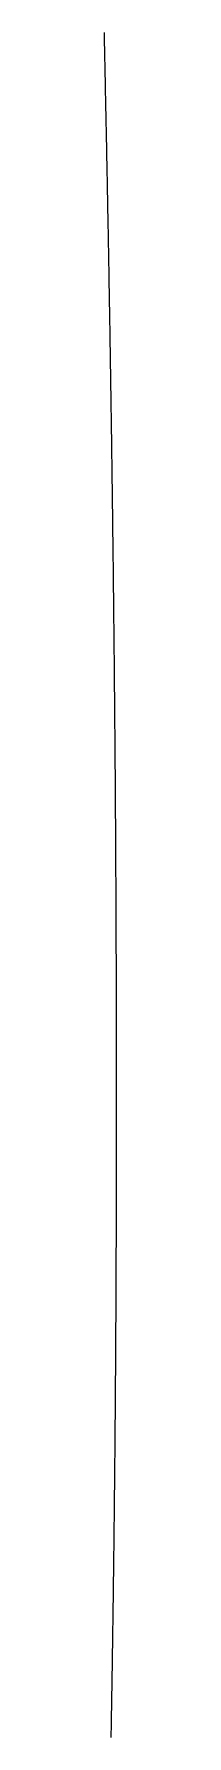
# Model space of a CAD drawing. Header units: millimetres. Extents: x 88 to 97873, y 32 to 55088.
# Drawn here: x 49184.87 to 49184.95, y 5175.93 to 5186.05 of the extents above; entities that cross this region are included whole.
import ezdxf

# ---------------------------------------------------------------- set-up
doc = ezdxf.new("R2010")
doc.units = ezdxf.units.MM
doc.header["$LTSCALE"] = 0.3

msp = doc.modelspace()

# ---------------------------------------------------------------- linework, layer by layer
for p, q in [((49184.874, 5186.042), (49184.874, 5186.06)), ((49184.874, 5186.024), (49184.874, 5186.042)), ((49184.875, 5186.005), (49184.874, 5186.024)), ((49184.875, 5185.987), (49184.875, 5186.005)), ((49184.876, 5185.969), (49184.875, 5185.987)), ((49184.876, 5185.95), (49184.876, 5185.969)), ((49184.876, 5185.932), (49184.876, 5185.95)), ((49184.877, 5185.913), (49184.876, 5185.932)), ((49184.877, 5185.895), (49184.877, 5185.913)), ((49184.878, 5185.877), (49184.877, 5185.895)), ((49184.878, 5185.858), (49184.878, 5185.877)), ((49184.878, 5185.84), (49184.878, 5185.858)), ((49184.879, 5185.822), (49184.878, 5185.84)), ((49184.879, 5185.803), (49184.879, 5185.822)), ((49184.88, 5185.785), (49184.879, 5185.803)), ((49184.88, 5185.766), (49184.88, 5185.785)), ((49184.88, 5185.748), (49184.88, 5185.766)), ((49184.881, 5185.73), (49184.88, 5185.748)), ((49184.881, 5185.711), (49184.881, 5185.73)), ((49184.881, 5185.693), (49184.881, 5185.711)), ((49184.882, 5185.674), (49184.881, 5185.693)), ((49184.882, 5185.656), (49184.882, 5185.674)), ((49184.883, 5185.638), (49184.882, 5185.656)), ((49184.883, 5185.619), (49184.883, 5185.638)), ((49184.883, 5185.601), (49184.883, 5185.619)), ((49184.884, 5185.582), (49184.883, 5185.601)), ((49184.884, 5185.564), (49184.884, 5185.582)), ((49184.885, 5185.546), (49184.884, 5185.564)), ((49184.885, 5185.527), (49184.885, 5185.546)), ((49184.885, 5185.509), (49184.885, 5185.527)), ((49184.886, 5185.49), (49184.885, 5185.509)), ((49184.886, 5185.472), (49184.886, 5185.49)), ((49184.886, 5185.453), (49184.886, 5185.472)), ((49184.887, 5185.435), (49184.886, 5185.453)), ((49184.887, 5185.417), (49184.887, 5185.435)), ((49184.888, 5185.398), (49184.887, 5185.417)), ((49184.888, 5185.38), (49184.888, 5185.398)), ((49184.888, 5185.361), (49184.888, 5185.38)), ((49184.889, 5185.343), (49184.888, 5185.361)), ((49184.889, 5185.325), (49184.889, 5185.343)), ((49184.889, 5185.306), (49184.889, 5185.325)), ((49184.89, 5185.288), (49184.889, 5185.306)), ((49184.89, 5185.269), (49184.89, 5185.288)), ((49184.89, 5185.251), (49184.89, 5185.269)), ((49184.891, 5185.232), (49184.89, 5185.251)), ((49184.891, 5185.214), (49184.891, 5185.232)), ((49184.892, 5185.195), (49184.891, 5185.214)), ((49184.892, 5185.177), (49184.892, 5185.195)), ((49184.892, 5185.159), (49184.892, 5185.177)), ((49184.893, 5185.14), (49184.892, 5185.159)), ((49184.893, 5185.122), (49184.893, 5185.14)), ((49184.893, 5185.103), (49184.893, 5185.122)), ((49184.894, 5185.085), (49184.893, 5185.103)), ((49184.894, 5185.066), (49184.894, 5185.085)), ((49184.894, 5185.048), (49184.894, 5185.066)), ((49184.895, 5185.029), (49184.894, 5185.048)), ((49184.895, 5185.011), (49184.895, 5185.029)), ((49184.895, 5184.993), (49184.895, 5185.011)), ((49184.896, 5184.974), (49184.895, 5184.993)), ((49184.896, 5184.956), (49184.896, 5184.974)), ((49184.896, 5184.937), (49184.896, 5184.956)), ((49184.897, 5184.919), (49184.896, 5184.937)), ((49184.897, 5184.9), (49184.897, 5184.919)), ((49184.898, 5184.882), (49184.897, 5184.9)), ((49184.898, 5184.863), (49184.898, 5184.882)), ((49184.898, 5184.845), (49184.898, 5184.863)), ((49184.899, 5184.826), (49184.898, 5184.845)), ((49184.899, 5184.808), (49184.899, 5184.826)), ((49184.899, 5184.789), (49184.899, 5184.808)), ((49184.9, 5184.771), (49184.899, 5184.789)), ((49184.9, 5184.753), (49184.9, 5184.771)), ((49184.9, 5184.734), (49184.9, 5184.753)), ((49184.901, 5184.716), (49184.9, 5184.734)), ((49184.901, 5184.697), (49184.901, 5184.716)), ((49184.901, 5184.679), (49184.901, 5184.697)), ((49184.902, 5184.66), (49184.901, 5184.679)), ((49184.902, 5184.642), (49184.902, 5184.66)), ((49184.902, 5184.623), (49184.902, 5184.642)), ((49184.902, 5184.605), (49184.902, 5184.623)), ((49184.903, 5184.586), (49184.902, 5184.605)), ((49184.903, 5184.568), (49184.903, 5184.586)), ((49184.903, 5184.549), (49184.903, 5184.568)), ((49184.904, 5184.531), (49184.903, 5184.549)), ((49184.904, 5184.512), (49184.904, 5184.531)), ((49184.904, 5184.494), (49184.904, 5184.512)), ((49184.905, 5184.475), (49184.904, 5184.494)), ((49184.905, 5184.457), (49184.905, 5184.475)), ((49184.905, 5184.438), (49184.905, 5184.457)), ((49184.906, 5184.42), (49184.905, 5184.438)), ((49184.906, 5184.401), (49184.906, 5184.42)), ((49184.906, 5184.383), (49184.906, 5184.401)), ((49184.907, 5184.365), (49184.906, 5184.383)), ((49184.907, 5184.346), (49184.907, 5184.365)), ((49184.907, 5184.328), (49184.907, 5184.346)), ((49184.908, 5184.309), (49184.907, 5184.328)), ((49184.908, 5184.291), (49184.908, 5184.309)), ((49184.908, 5184.272), (49184.908, 5184.291)), ((49184.908, 5184.254), (49184.908, 5184.272)), ((49184.909, 5184.235), (49184.908, 5184.254)), ((49184.909, 5184.217), (49184.909, 5184.235)), ((49184.909, 5184.198), (49184.909, 5184.217)), ((49184.91, 5184.18), (49184.909, 5184.198)), ((49184.91, 5184.161), (49184.91, 5184.18)), ((49184.91, 5184.143), (49184.91, 5184.161)), ((49184.911, 5184.124), (49184.91, 5184.143)), ((49184.911, 5184.106), (49184.911, 5184.124)), ((49184.911, 5184.087), (49184.911, 5184.106)), ((49184.911, 5184.069), (49184.911, 5184.087)), ((49184.912, 5184.05), (49184.911, 5184.069)), ((49184.912, 5184.032), (49184.912, 5184.05)), ((49184.912, 5184.013), (49184.912, 5184.032)), ((49184.913, 5183.995), (49184.912, 5184.013)), ((49184.913, 5183.976), (49184.913, 5183.995)), ((49184.913, 5183.958), (49184.913, 5183.976)), ((49184.913, 5183.939), (49184.913, 5183.958)), ((49184.914, 5183.921), (49184.913, 5183.939)), ((49184.914, 5183.902), (49184.914, 5183.921)), ((49184.914, 5183.884), (49184.914, 5183.902)), ((49184.915, 5183.865), (49184.914, 5183.884)), ((49184.915, 5183.847), (49184.915, 5183.865)), ((49184.915, 5183.828), (49184.915, 5183.847)), ((49184.915, 5183.81), (49184.915, 5183.828)), ((49184.916, 5183.791), (49184.915, 5183.81)), ((49184.916, 5183.773), (49184.916, 5183.791)), ((49184.916, 5183.754), (49184.916, 5183.773)), ((49184.916, 5183.736), (49184.916, 5183.754)), ((49184.917, 5183.717), (49184.916, 5183.736)), ((49184.917, 5183.699), (49184.917, 5183.717)), ((49184.917, 5183.68), (49184.917, 5183.699)), ((49184.918, 5183.662), (49184.917, 5183.68)), ((49184.918, 5183.643), (49184.918, 5183.662)), ((49184.918, 5183.625), (49184.918, 5183.643)), ((49184.918, 5183.606), (49184.918, 5183.625)), ((49184.919, 5183.588), (49184.918, 5183.606)), ((49184.919, 5183.569), (49184.919, 5183.588)), ((49184.919, 5183.551), (49184.919, 5183.569)), ((49184.919, 5183.533), (49184.919, 5183.551)), ((49184.92, 5183.514), (49184.919, 5183.533)), ((49184.92, 5183.496), (49184.92, 5183.514)), ((49184.92, 5183.477), (49184.92, 5183.496)), ((49184.92, 5183.459), (49184.92, 5183.477)), ((49184.921, 5183.44), (49184.92, 5183.459)), ((49184.921, 5183.422), (49184.921, 5183.44)), ((49184.921, 5183.403), (49184.921, 5183.422)), ((49184.921, 5183.385), (49184.921, 5183.403)), ((49184.922, 5183.366), (49184.921, 5183.385)), ((49184.922, 5183.348), (49184.922, 5183.366)), ((49184.922, 5183.329), (49184.922, 5183.348)), ((49184.922, 5183.311), (49184.922, 5183.329)), ((49184.923, 5183.292), (49184.922, 5183.311)), ((49184.923, 5183.274), (49184.923, 5183.292)), ((49184.923, 5183.255), (49184.923, 5183.274)), ((49184.923, 5183.237), (49184.923, 5183.255)), ((49184.924, 5183.218), (49184.923, 5183.237)), ((49184.924, 5183.2), (49184.924, 5183.218)), ((49184.924, 5183.181), (49184.924, 5183.2)), ((49184.924, 5183.163), (49184.924, 5183.181)), ((49184.925, 5183.144), (49184.924, 5183.163)), ((49184.925, 5183.126), (49184.925, 5183.144)), ((49184.925, 5183.107), (49184.925, 5183.126)), ((49184.925, 5183.089), (49184.925, 5183.107)), ((49184.925, 5183.07), (49184.925, 5183.089)), ((49184.926, 5183.052), (49184.925, 5183.07)), ((49184.926, 5183.034), (49184.926, 5183.052)), ((49184.926, 5183.015), (49184.926, 5183.034)), ((49184.926, 5182.997), (49184.926, 5183.015)), ((49184.927, 5182.978), (49184.926, 5182.997)), ((49184.927, 5182.96), (49184.927, 5182.978)), ((49184.927, 5182.941), (49184.927, 5182.96)), ((49184.927, 5182.923), (49184.927, 5182.941)), ((49184.928, 5182.904), (49184.927, 5182.923)), ((49184.928, 5182.886), (49184.928, 5182.904)), ((49184.928, 5182.867), (49184.928, 5182.886)), ((49184.928, 5182.849), (49184.928, 5182.867)), ((49184.928, 5182.83), (49184.928, 5182.849)), ((49184.929, 5182.812), (49184.928, 5182.83)), ((49184.929, 5182.793), (49184.929, 5182.812)), ((49184.929, 5182.775), (49184.929, 5182.793)), ((49184.929, 5182.757), (49184.929, 5182.775)), ((49184.929, 5182.738), (49184.929, 5182.757)), ((49184.93, 5182.72), (49184.929, 5182.738)), ((49184.93, 5182.701), (49184.93, 5182.72)), ((49184.93, 5182.683), (49184.93, 5182.701)), ((49184.93, 5182.664), (49184.93, 5182.683)), ((49184.93, 5182.646), (49184.93, 5182.664)), ((49184.931, 5182.627), (49184.93, 5182.646)), ((49184.931, 5182.609), (49184.931, 5182.627)), ((49184.931, 5182.59), (49184.931, 5182.609)), ((49184.931, 5182.572), (49184.931, 5182.59)), ((49184.931, 5182.554), (49184.931, 5182.572)), ((49184.932, 5182.535), (49184.931, 5182.554)), ((49184.932, 5182.517), (49184.932, 5182.535)), ((49184.932, 5182.498), (49184.932, 5182.517)), ((49184.932, 5182.48), (49184.932, 5182.498)), ((49184.932, 5182.461), (49184.932, 5182.48)), ((49184.933, 5182.443), (49184.932, 5182.461)), ((49184.933, 5182.424), (49184.933, 5182.443)), ((49184.933, 5182.406), (49184.933, 5182.424)), ((49184.933, 5182.388), (49184.933, 5182.406)), ((49184.933, 5182.369), (49184.933, 5182.388)), ((49184.934, 5182.351), (49184.933, 5182.369)), ((49184.934, 5182.332), (49184.934, 5182.351)), ((49184.934, 5182.314), (49184.934, 5182.332)), ((49184.934, 5182.295), (49184.934, 5182.314)), ((49184.934, 5182.277), (49184.934, 5182.295)), ((49184.934, 5182.259), (49184.934, 5182.277)), ((49184.935, 5182.24), (49184.934, 5182.259)), ((49184.935, 5182.222), (49184.935, 5182.24)), ((49184.935, 5182.203), (49184.935, 5182.222)), ((49184.935, 5182.185), (49184.935, 5182.203)), ((49184.935, 5182.167), (49184.935, 5182.185)), ((49184.935, 5182.148), (49184.935, 5182.167)), ((49184.936, 5182.13), (49184.935, 5182.148)), ((49184.936, 5182.111), (49184.936, 5182.13)), ((49184.936, 5182.093), (49184.936, 5182.111)), ((49184.936, 5182.074), (49184.936, 5182.093)), ((49184.936, 5182.056), (49184.936, 5182.074)), ((49184.936, 5182.038), (49184.936, 5182.056)), ((49184.937, 5182.019), (49184.936, 5182.038)), ((49184.937, 5182.001), (49184.937, 5182.019)), ((49184.937, 5181.982), (49184.937, 5182.001)), ((49184.937, 5181.964), (49184.937, 5181.982)), ((49184.937, 5181.946), (49184.937, 5181.964)), ((49184.937, 5181.927), (49184.937, 5181.946)), ((49184.938, 5181.909), (49184.937, 5181.927)), ((49184.938, 5181.89), (49184.938, 5181.909)), ((49184.938, 5181.872), (49184.938, 5181.89)), ((49184.938, 5181.854), (49184.938, 5181.872)), ((49184.938, 5181.835), (49184.938, 5181.854)), ((49184.938, 5181.817), (49184.938, 5181.835)), ((49184.938, 5181.799), (49184.938, 5181.817)), ((49184.939, 5181.78), (49184.938, 5181.799)), ((49184.939, 5181.762), (49184.939, 5181.78)), ((49184.939, 5181.743), (49184.939, 5181.762)), ((49184.939, 5181.725), (49184.939, 5181.743)), ((49184.939, 5181.707), (49184.939, 5181.725)), ((49184.939, 5181.688), (49184.939, 5181.707)), ((49184.94, 5181.67), (49184.939, 5181.688)), ((49184.94, 5181.652), (49184.94, 5181.67)), ((49184.94, 5181.633), (49184.94, 5181.652)), ((49184.94, 5181.615), (49184.94, 5181.633)), ((49184.94, 5181.597), (49184.94, 5181.615)), ((49184.94, 5181.578), (49184.94, 5181.597)), ((49184.94, 5181.56), (49184.94, 5181.578)), ((49184.94, 5181.542), (49184.94, 5181.56)), ((49184.941, 5181.523), (49184.94, 5181.542)), ((49184.941, 5181.505), (49184.941, 5181.523)), ((49184.941, 5181.486), (49184.941, 5181.505)), ((49184.941, 5181.468), (49184.941, 5181.486)), ((49184.941, 5181.45), (49184.941, 5181.468)), ((49184.941, 5181.431), (49184.941, 5181.45)), ((49184.941, 5181.413), (49184.941, 5181.431)), ((49184.941, 5181.395), (49184.941, 5181.413)), ((49184.942, 5181.376), (49184.941, 5181.395)), ((49184.942, 5181.358), (49184.942, 5181.376)), ((49184.942, 5181.34), (49184.942, 5181.358)), ((49184.942, 5181.322), (49184.942, 5181.34)), ((49184.942, 5181.303), (49184.942, 5181.322)), ((49184.942, 5181.285), (49184.942, 5181.303)), ((49184.942, 5181.267), (49184.942, 5181.285)), ((49184.942, 5181.248), (49184.942, 5181.267)), ((49184.942, 5181.23), (49184.942, 5181.248)), ((49184.943, 5181.212), (49184.942, 5181.23)), ((49184.943, 5181.193), (49184.943, 5181.212)), ((49184.943, 5181.175), (49184.943, 5181.193)), ((49184.943, 5181.157), (49184.943, 5181.175)), ((49184.943, 5181.138), (49184.943, 5181.157)), ((49184.943, 5181.12), (49184.943, 5181.138)), ((49184.943, 5181.102), (49184.943, 5181.12)), ((49184.943, 5181.084), (49184.943, 5181.102)), ((49184.943, 5181.065), (49184.943, 5181.084)), ((49184.943, 5181.047), (49184.943, 5181.065)), ((49184.944, 5181.029), (49184.943, 5181.047)), ((49184.944, 5181.011), (49184.944, 5181.029)), ((49184.944, 5180.992), (49184.944, 5181.011)), ((49184.944, 5180.974), (49184.944, 5180.992)), ((49184.944, 5180.956), (49184.944, 5180.974)), ((49184.944, 5180.937), (49184.944, 5180.956)), ((49184.944, 5180.919), (49184.944, 5180.937)), ((49184.944, 5180.901), (49184.944, 5180.919)), ((49184.944, 5180.883), (49184.944, 5180.901)), ((49184.944, 5180.864), (49184.944, 5180.883)), ((49184.944, 5180.846), (49184.944, 5180.864)), ((49184.945, 5180.828), (49184.944, 5180.846)), ((49184.945, 5180.81), (49184.945, 5180.828)), ((49184.945, 5180.791), (49184.945, 5180.81)), ((49184.945, 5180.773), (49184.945, 5180.791)), ((49184.945, 5180.755), (49184.945, 5180.773)), ((49184.945, 5180.737), (49184.945, 5180.755)), ((49184.945, 5180.719), (49184.945, 5180.737)), ((49184.945, 5180.7), (49184.945, 5180.719)), ((49184.945, 5180.682), (49184.945, 5180.7)), ((49184.945, 5180.664), (49184.945, 5180.682)), ((49184.945, 5180.646), (49184.945, 5180.664)), ((49184.945, 5180.627), (49184.945, 5180.646)), ((49184.945, 5180.609), (49184.945, 5180.627)), ((49184.945, 5180.591), (49184.945, 5180.609)), ((49184.946, 5180.573), (49184.945, 5180.591)), ((49184.946, 5180.555), (49184.946, 5180.573)), ((49184.946, 5180.536), (49184.946, 5180.555)), ((49184.946, 5180.518), (49184.946, 5180.536)), ((49184.946, 5180.5), (49184.946, 5180.518)), ((49184.946, 5180.482), (49184.946, 5180.5)), ((49184.946, 5180.464), (49184.946, 5180.482)), ((49184.946, 5180.446), (49184.946, 5180.464)), ((49184.946, 5180.427), (49184.946, 5180.446)), ((49184.946, 5180.409), (49184.946, 5180.427)), ((49184.946, 5180.391), (49184.946, 5180.409)), ((49184.946, 5180.373), (49184.946, 5180.391)), ((49184.946, 5180.355), (49184.946, 5180.373)), ((49184.946, 5180.337), (49184.946, 5180.355)), ((49184.946, 5180.318), (49184.946, 5180.337)), ((49184.946, 5180.3), (49184.946, 5180.318)), ((49184.946, 5180.282), (49184.946, 5180.3)), ((49184.946, 5180.264), (49184.946, 5180.282)), ((49184.946, 5180.246), (49184.946, 5180.264)), ((49184.947, 5180.228), (49184.946, 5180.246)), ((49184.947, 5180.21), (49184.947, 5180.228)), ((49184.947, 5180.191), (49184.947, 5180.21)), ((49184.947, 5180.173), (49184.947, 5180.191)), ((49184.947, 5180.155), (49184.947, 5180.173)), ((49184.947, 5180.137), (49184.947, 5180.155)), ((49184.947, 5180.119), (49184.947, 5180.137)), ((49184.947, 5180.101), (49184.947, 5180.119)), ((49184.947, 5180.083), (49184.947, 5180.101)), ((49184.947, 5180.065), (49184.947, 5180.083)), ((49184.947, 5180.047), (49184.947, 5180.065)), ((49184.947, 5180.028), (49184.947, 5180.047)), ((49184.947, 5180.01), (49184.947, 5180.028)), ((49184.947, 5179.992), (49184.947, 5180.01)), ((49184.947, 5179.974), (49184.947, 5179.992)), ((49184.947, 5179.956), (49184.947, 5179.974)), ((49184.947, 5179.938), (49184.947, 5179.956)), ((49184.947, 5179.92), (49184.947, 5179.938)), ((49184.947, 5179.902), (49184.947, 5179.92)), ((49184.947, 5179.884), (49184.947, 5179.902)), ((49184.947, 5179.866), (49184.947, 5179.884)), ((49184.947, 5179.848), (49184.947, 5179.866)), ((49184.947, 5179.83), (49184.947, 5179.848)), ((49184.947, 5179.812), (49184.947, 5179.83)), ((49184.947, 5179.794), (49184.947, 5179.812)), ((49184.947, 5179.776), (49184.947, 5179.794)), ((49184.947, 5179.758), (49184.947, 5179.776)), ((49184.947, 5179.74), (49184.947, 5179.758)), ((49184.947, 5179.722), (49184.947, 5179.74)), ((49184.947, 5179.703), (49184.947, 5179.722)), ((49184.947, 5179.685), (49184.947, 5179.703)), ((49184.947, 5179.667), (49184.947, 5179.685)), ((49184.947, 5179.649), (49184.947, 5179.667)), ((49184.947, 5179.631), (49184.947, 5179.649)), ((49184.947, 5179.613), (49184.947, 5179.631)), ((49184.947, 5179.595), (49184.947, 5179.613)), ((49184.947, 5179.577), (49184.947, 5179.595)), ((49184.947, 5179.559), (49184.947, 5179.577)), ((49184.947, 5179.542), (49184.947, 5179.559)), ((49184.947, 5179.524), (49184.947, 5179.542)), ((49184.947, 5179.506), (49184.947, 5179.524)), ((49184.947, 5179.488), (49184.947, 5179.506)), ((49184.947, 5179.47), (49184.947, 5179.488)), ((49184.947, 5179.452), (49184.947, 5179.47)), ((49184.947, 5179.434), (49184.947, 5179.452)), ((49184.947, 5179.416), (49184.947, 5179.434)), ((49184.947, 5179.398), (49184.947, 5179.416)), ((49184.947, 5179.38), (49184.947, 5179.398)), ((49184.947, 5179.362), (49184.947, 5179.38)), ((49184.947, 5179.344), (49184.947, 5179.362)), ((49184.947, 5179.326), (49184.947, 5179.344)), ((49184.947, 5179.308), (49184.947, 5179.326)), ((49184.947, 5179.29), (49184.947, 5179.308)), ((49184.947, 5179.272), (49184.947, 5179.29)), ((49184.947, 5179.254), (49184.947, 5179.272)), ((49184.947, 5179.236), (49184.947, 5179.254)), ((49184.947, 5179.219), (49184.947, 5179.236)), ((49184.947, 5179.201), (49184.947, 5179.219)), ((49184.947, 5179.183), (49184.947, 5179.201)), ((49184.946, 5179.165), (49184.947, 5179.183)), ((49184.946, 5179.147), (49184.946, 5179.165)), ((49184.946, 5179.129), (49184.946, 5179.147)), ((49184.946, 5179.111), (49184.946, 5179.129)), ((49184.946, 5179.093), (49184.946, 5179.111)), ((49184.946, 5179.076), (49184.946, 5179.093)), ((49184.946, 5179.058), (49184.946, 5179.076)), ((49184.946, 5179.04), (49184.946, 5179.058)), ((49184.946, 5179.022), (49184.946, 5179.04)), ((49184.946, 5179.004), (49184.946, 5179.022)), ((49184.946, 5178.986), (49184.946, 5179.004)), ((49184.946, 5178.968), (49184.946, 5178.986)), ((49184.946, 5178.951), (49184.946, 5178.968)), ((49184.946, 5178.933), (49184.946, 5178.951)), ((49184.946, 5178.915), (49184.946, 5178.933)), ((49184.946, 5178.897), (49184.946, 5178.915)), ((49184.946, 5178.879), (49184.946, 5178.897)), ((49184.945, 5178.826), (49184.946, 5178.844)), ((49184.945, 5178.808), (49184.945, 5178.826)), ((49184.945, 5178.79), (49184.945, 5178.808)), ((49184.945, 5178.773), (49184.945, 5178.79)), ((49184.946, 5178.862), (49184.946, 5178.879)), ((49184.946, 5178.844), (49184.946, 5178.862)), ((49184.945, 5178.755), (49184.945, 5178.773)), ((49184.945, 5178.737), (49184.945, 5178.755)), ((49184.945, 5178.719), (49184.945, 5178.737)), ((49184.945, 5178.702), (49184.945, 5178.719)), ((49184.945, 5178.684), (49184.945, 5178.702)), ((49184.944, 5178.577), (49184.945, 5178.595)), ((49184.945, 5178.666), (49184.945, 5178.684)), ((49184.945, 5178.648), (49184.945, 5178.666)), ((49184.945, 5178.631), (49184.945, 5178.648)), ((49184.945, 5178.613), (49184.945, 5178.631)), ((49184.945, 5178.595), (49184.945, 5178.613)), ((49184.944, 5178.56), (49184.944, 5178.577)), ((49184.944, 5178.542), (49184.944, 5178.56)), ((49184.944, 5178.524), (49184.944, 5178.542)), ((49184.944, 5178.507), (49184.944, 5178.524)), ((49184.944, 5178.489), (49184.944, 5178.507)), ((49184.944, 5178.471), (49184.944, 5178.489)), ((49184.943, 5178.383), (49184.944, 5178.4)), ((49184.944, 5178.453), (49184.944, 5178.471)), ((49184.944, 5178.436), (49184.944, 5178.453)), ((49184.944, 5178.418), (49184.944, 5178.436)), ((49184.944, 5178.4), (49184.944, 5178.418)), ((49184.943, 5178.365), (49184.943, 5178.383)), ((49184.943, 5178.347), (49184.943, 5178.365)), ((49184.943, 5178.33), (49184.943, 5178.347)), ((49184.943, 5178.312), (49184.943, 5178.33)), ((49184.943, 5178.295), (49184.943, 5178.312)), ((49184.943, 5178.277), (49184.943, 5178.295)), ((49184.942, 5178.224), (49184.943, 5178.242)), ((49184.942, 5178.206), (49184.942, 5178.224)), ((49184.942, 5178.189), (49184.942, 5178.206)), ((49184.942, 5178.171), (49184.942, 5178.189)), ((49184.943, 5178.259), (49184.943, 5178.277)), ((49184.943, 5178.242), (49184.943, 5178.259)), ((49184.941, 5178.066), (49184.942, 5178.083)), ((49184.942, 5178.154), (49184.942, 5178.171)), ((49184.942, 5178.136), (49184.942, 5178.154)), ((49184.942, 5178.119), (49184.942, 5178.136)), ((49184.942, 5178.101), (49184.942, 5178.119)), ((49184.942, 5178.083), (49184.942, 5178.101)), ((49184.941, 5178.048), (49184.941, 5178.066)), ((49184.941, 5178.031), (49184.941, 5178.048)), ((49184.941, 5178.013), (49184.941, 5178.031)), ((49184.941, 5177.996), (49184.941, 5178.013)), ((49184.941, 5177.978), (49184.941, 5177.996)), ((49184.94, 5177.926), (49184.941, 5177.943)), ((49184.94, 5177.908), (49184.94, 5177.926)), ((49184.94, 5177.891), (49184.94, 5177.908)), ((49184.94, 5177.873), (49184.94, 5177.891)), ((49184.941, 5177.961), (49184.941, 5177.978)), ((49184.941, 5177.943), (49184.941, 5177.961)), ((49184.939, 5177.803), (49184.94, 5177.821)), ((49184.939, 5177.786), (49184.939, 5177.803)), ((49184.939, 5177.768), (49184.939, 5177.786)), ((49184.94, 5177.856), (49184.94, 5177.873)), ((49184.94, 5177.838), (49184.94, 5177.856)), ((49184.94, 5177.821), (49184.94, 5177.838)), ((49184.938, 5177.699), (49184.939, 5177.716)), ((49184.938, 5177.681), (49184.938, 5177.699)), ((49184.938, 5177.664), (49184.938, 5177.681)), ((49184.939, 5177.751), (49184.939, 5177.768)), ((49184.939, 5177.733), (49184.939, 5177.751)), ((49184.939, 5177.716), (49184.939, 5177.733)), ((49184.937, 5177.577), (49184.938, 5177.594)), ((49184.937, 5177.559), (49184.937, 5177.577)), ((49184.938, 5177.646), (49184.938, 5177.664)), ((49184.938, 5177.629), (49184.938, 5177.646)), ((49184.938, 5177.611), (49184.938, 5177.629)), ((49184.938, 5177.594), (49184.938, 5177.611)), ((49184.936, 5177.472), (49184.937, 5177.49)), ((49184.937, 5177.542), (49184.937, 5177.559)), ((49184.937, 5177.525), (49184.937, 5177.542)), ((49184.937, 5177.507), (49184.937, 5177.525)), ((49184.937, 5177.49), (49184.937, 5177.507)), ((49184.935, 5177.386), (49184.936, 5177.403)), ((49184.935, 5177.369), (49184.935, 5177.386)), ((49184.936, 5177.455), (49184.936, 5177.472)), ((49184.936, 5177.438), (49184.936, 5177.455)), ((49184.936, 5177.42), (49184.936, 5177.438)), ((49184.936, 5177.403), (49184.936, 5177.42)), ((49184.934, 5177.282), (49184.935, 5177.299)), ((49184.934, 5177.265), (49184.934, 5177.282)), ((49184.935, 5177.351), (49184.935, 5177.369)), ((49184.935, 5177.334), (49184.935, 5177.351)), ((49184.935, 5177.317), (49184.935, 5177.334)), ((49184.935, 5177.299), (49184.935, 5177.317)), ((49184.933, 5177.196), (49184.934, 5177.213)), ((49184.933, 5177.179), (49184.933, 5177.196)), ((49184.933, 5177.161), (49184.933, 5177.179)), ((49184.934, 5177.248), (49184.934, 5177.265)), ((49184.934, 5177.23), (49184.934, 5177.248)), ((49184.934, 5177.213), (49184.934, 5177.23)), ((49184.932, 5177.11), (49184.933, 5177.127)), ((49184.932, 5177.092), (49184.932, 5177.11)), ((49184.932, 5177.075), (49184.932, 5177.092)), ((49184.932, 5177.058), (49184.932, 5177.075)), ((49184.933, 5177.144), (49184.933, 5177.161)), ((49184.933, 5177.127), (49184.933, 5177.144)), ((49184.931, 5177.024), (49184.932, 5177.041)), ((49184.931, 5177.007), (49184.931, 5177.024)), ((49184.931, 5176.989), (49184.931, 5177.007)), ((49184.931, 5176.972), (49184.931, 5176.989)), ((49184.931, 5176.955), (49184.931, 5176.972)), ((49184.932, 5177.041), (49184.932, 5177.058)), ((49184.929, 5176.869), (49184.93, 5176.887)), ((49184.929, 5176.852), (49184.929, 5176.869)), ((49184.93, 5176.938), (49184.931, 5176.955)), ((49184.93, 5176.921), (49184.93, 5176.938)), ((49184.93, 5176.904), (49184.93, 5176.921)), ((49184.93, 5176.887), (49184.93, 5176.904)), ((49184.928, 5176.784), (49184.929, 5176.801)), ((49184.928, 5176.767), (49184.928, 5176.784)), ((49184.928, 5176.75), (49184.928, 5176.767)), ((49184.929, 5176.835), (49184.929, 5176.852)), ((49184.929, 5176.818), (49184.929, 5176.835)), ((49184.929, 5176.801), (49184.929, 5176.818)), ((49184.926, 5176.648), (49184.927, 5176.665)), ((49184.927, 5176.716), (49184.928, 5176.733)), ((49184.927, 5176.699), (49184.927, 5176.716)), ((49184.927, 5176.682), (49184.927, 5176.699)), ((49184.927, 5176.665), (49184.927, 5176.682)), ((49184.928, 5176.733), (49184.928, 5176.75)), ((49184.925, 5176.58), (49184.926, 5176.597)), ((49184.925, 5176.563), (49184.925, 5176.58)), ((49184.925, 5176.546), (49184.925, 5176.563)), ((49184.926, 5176.631), (49184.926, 5176.648)), ((49184.926, 5176.614), (49184.926, 5176.631)), ((49184.926, 5176.597), (49184.926, 5176.614)), ((49184.924, 5176.512), (49184.925, 5176.529)), ((49184.924, 5176.495), (49184.924, 5176.512)), ((49184.924, 5176.478), (49184.924, 5176.495)), ((49184.924, 5176.461), (49184.924, 5176.478)), ((49184.925, 5176.529), (49184.925, 5176.546)), ((49184.922, 5176.376), (49184.923, 5176.393)), ((49184.922, 5176.36), (49184.922, 5176.376)), ((49184.923, 5176.444), (49184.924, 5176.461)), ((49184.923, 5176.427), (49184.923, 5176.444)), ((49184.923, 5176.41), (49184.923, 5176.427)), ((49184.923, 5176.393), (49184.923, 5176.41)), ((49184.921, 5176.309), (49184.922, 5176.326)), ((49184.921, 5176.292), (49184.921, 5176.309)), ((49184.921, 5176.275), (49184.921, 5176.292)), ((49184.921, 5176.258), (49184.921, 5176.275)), ((49184.922, 5176.343), (49184.922, 5176.36)), ((49184.922, 5176.326), (49184.922, 5176.343)), ((49184.919, 5176.191), (49184.92, 5176.208)), ((49184.919, 5176.174), (49184.919, 5176.191)), ((49184.919, 5176.158), (49184.919, 5176.174)), ((49184.919, 5176.141), (49184.919, 5176.158)), ((49184.92, 5176.242), (49184.921, 5176.258)), ((49184.92, 5176.225), (49184.92, 5176.242)), ((49184.92, 5176.208), (49184.92, 5176.225)), ((49184.917, 5176.074), (49184.918, 5176.09)), ((49184.917, 5176.057), (49184.917, 5176.074)), ((49184.917, 5176.04), (49184.917, 5176.057)), ((49184.918, 5176.124), (49184.919, 5176.141)), ((49184.918, 5176.107), (49184.918, 5176.124)), ((49184.918, 5176.09), (49184.918, 5176.107)), ((49184.915, 5175.957), (49184.916, 5175.973)), ((49184.915, 5175.94), (49184.915, 5175.957)), ((49184.916, 5176.007), (49184.917, 5176.024)), ((49184.916, 5175.99), (49184.916, 5176.007)), ((49184.916, 5175.973), (49184.916, 5175.99)), ((49184.917, 5176.024), (49184.917, 5176.04)), ((49184.915, 5175.923), (49184.915, 5175.94))]:
    msp.add_line(p, q)

doc.saveas('drawing.dxf')
